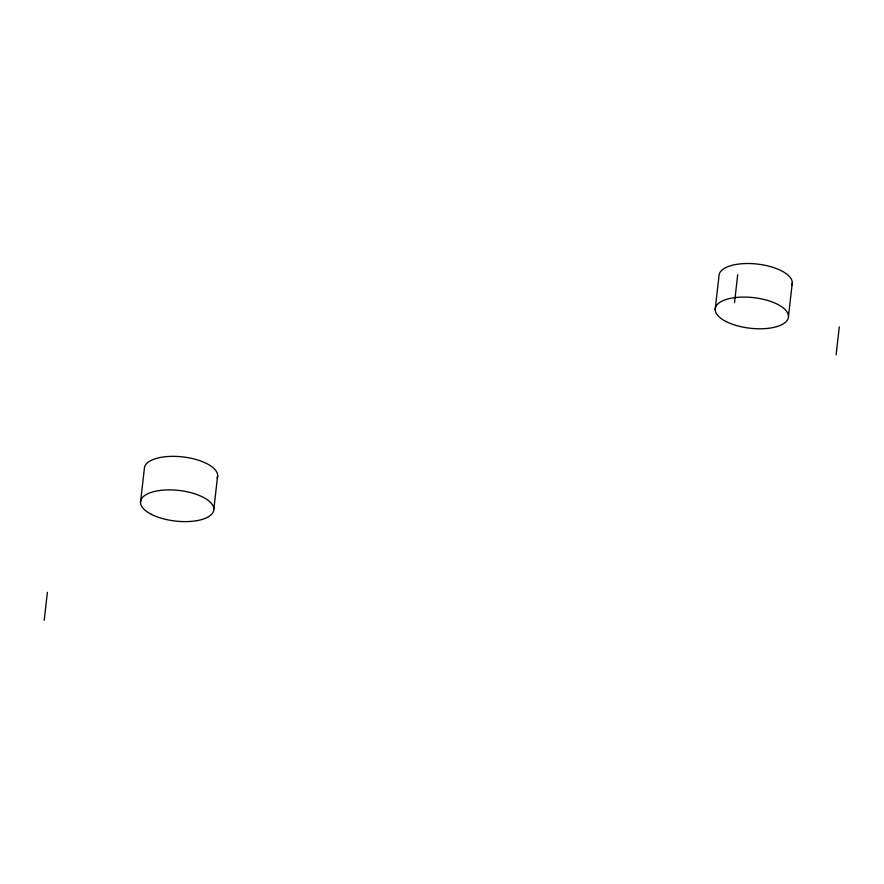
<?xml version="1.0" encoding="UTF-8"?>
<svg xmlns="http://www.w3.org/2000/svg" width="884" height="884" viewBox="0 0 884 884"><rect width="100%" height="100%" fill="white"/><g stroke="black" fill="none" stroke-linecap="round" stroke-linejoin="round"><path stroke-width="1.33" d="M140.512 502.443L144.324 468.896A36.874 15.404 6.5 0 1 183.894 457.039A36.874 15.404 6.5 0 1 217.166 478.167M213.851 509.062L217.674 475.515M715.167 309.621L718.979 276.073A36.863 15.404 6.5 0 1 758.549 264.217A36.863 15.404 6.5 0 1 791.81 285.344M788.484 316.24L792.307 282.692M839.292 326.87L836.098 354.838M737.698 274.714L734.516 302.671M47.382 592.357L44.2 620.314M151.462 514.389A36.874 15.404 6.5 0 0 212.679 512.974A36.874 15.404 6.5 0 0 167.396 489.913A36.874 15.404 6.5 0 0 151.462 514.389M726.118 321.555A36.863 15.404 6.5 0 0 787.324 320.141A36.863 15.404 6.5 0 0 742.041 297.09A36.863 15.404 6.5 0 0 726.118 321.555"/></g></svg>
